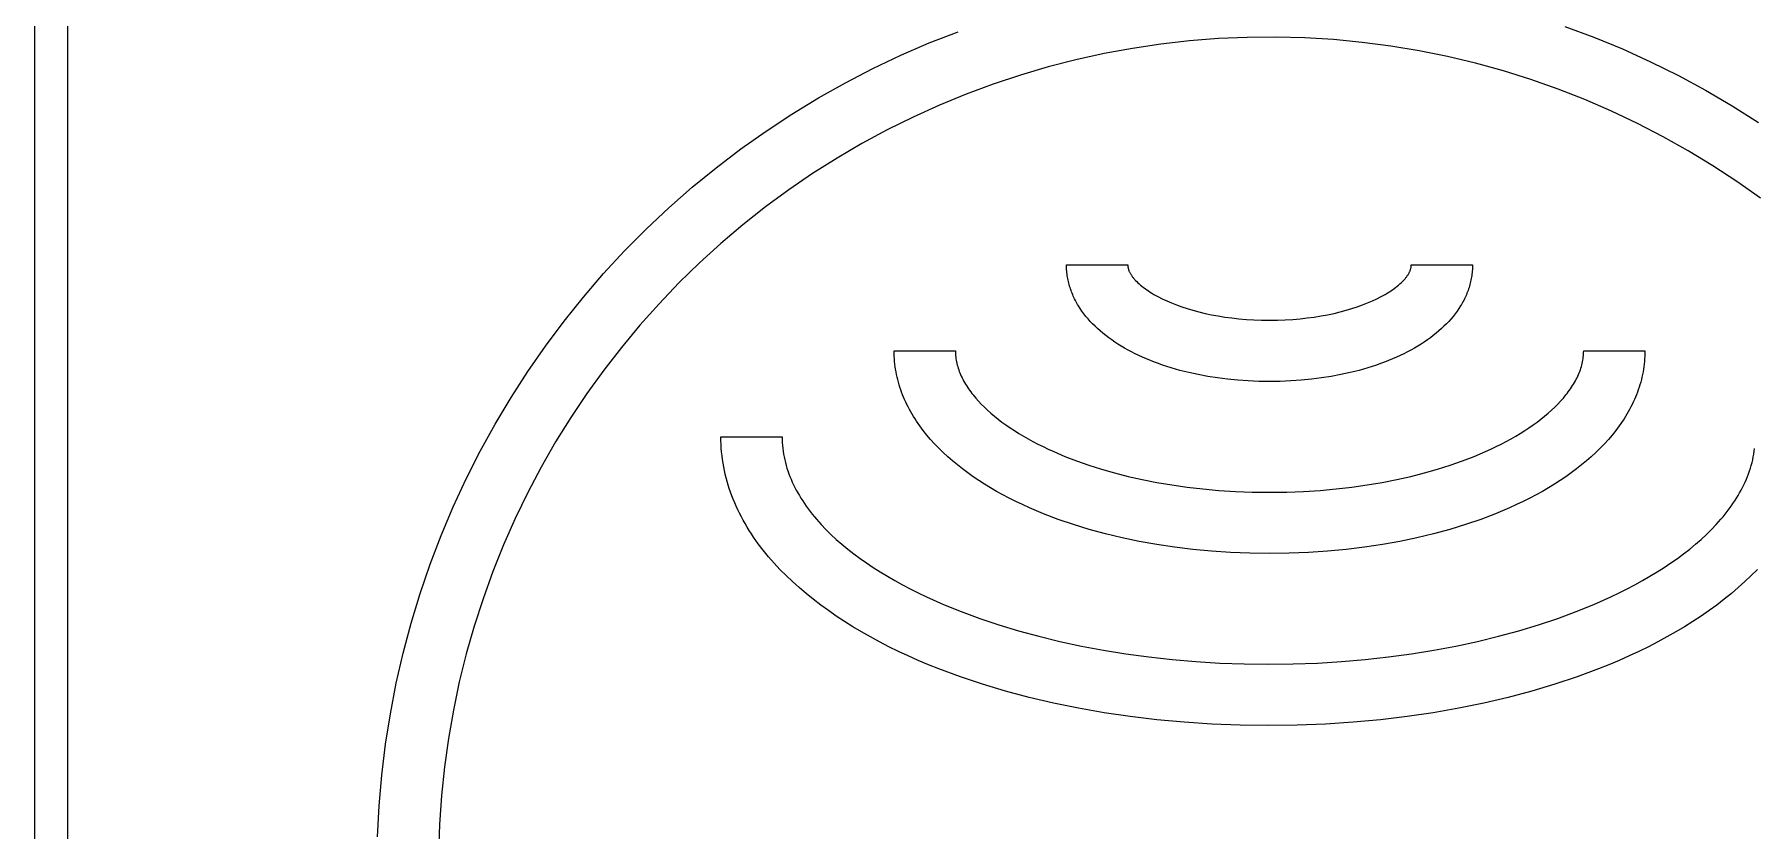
# Model space of a CAD drawing. Header units: inches. Extents: x -8 to 201, y -1 to 136.
# Drawn here: x 109.934 to 111.985, y 63.889 to 64.838 of the extents above; entities that cross this region are included whole.
import ezdxf

# ---------------------------------------------------------------- set-up
doc = ezdxf.new("R2010")
doc.units = ezdxf.units.IN
doc.layers.add('ZANO_R', color=7, linetype='Continuous', lineweight=0)

msp = doc.modelspace()

# ---------------------------------------------------------------- linework, layer by layer
at = {"layer": 'ZANO_R'}
for p, q in [((109.93384, 66.14574), (109.93384, 61.42112)), ((109.97321, 66.14574), (109.97321, 61.42112)), ((111.75826, 64.84751), (111.79285, 64.83465)), ((110.96675, 64.81311), (111.00062, 64.82775)), ((111.00062, 64.82775), (111.03498, 64.8412)), ((111.27686, 64.82643), (111.24286, 64.82138)), ((111.311, 64.8303), (111.27686, 64.82643)), ((111.34526, 64.83298), (111.311, 64.8303)), ((111.3796, 64.83447), (111.34526, 64.83298)), ((111.41396, 64.83477), (111.3796, 64.83447)), ((111.44832, 64.83387), (111.41396, 64.83477)), ((111.48262, 64.83178), (111.44832, 64.83387)), ((111.51683, 64.82851), (111.48262, 64.83178)), ((111.55091, 64.82404), (111.51683, 64.82851)), ((111.58481, 64.8184), (111.55091, 64.82404)), ((111.79285, 64.83465), (111.82697, 64.82061)), ((110.9334, 64.79731), (110.96675, 64.81311)), ((111.1755, 64.80776), (111.14222, 64.7992)), ((111.20906, 64.81516), (111.1755, 64.80776)), ((111.24286, 64.82138), (111.20906, 64.81516)), ((111.61849, 64.81159), (111.58481, 64.8184)), ((111.65192, 64.80361), (111.61849, 64.81159)), ((111.68505, 64.79447), (111.65192, 64.80361)), ((111.82697, 64.82061), (111.86059, 64.80539)), ((111.86059, 64.80539), (111.89365, 64.78901)), ((110.90063, 64.78035), (110.9334, 64.79731)), ((111.10925, 64.7895), (111.07664, 64.77865)), ((111.14222, 64.7992), (111.10925, 64.7895)), ((111.71784, 64.78419), (111.68505, 64.79447)), ((111.75026, 64.77278), (111.71784, 64.78419)), ((111.89365, 64.78901), (111.92613, 64.77149)), ((110.83694, 64.74309), (110.86846, 64.76227)), ((110.86846, 64.76227), (110.90063, 64.78035)), ((111.04443, 64.76668), (111.01265, 64.7536)), ((111.07664, 64.77865), (111.04443, 64.76668)), ((111.78226, 64.76025), (111.75026, 64.77278)), ((111.92613, 64.77149), (111.95798, 64.75286)), ((110.8061, 64.72282), (110.83694, 64.74309)), ((111.01265, 64.7536), (110.98134, 64.73942)), ((111.8138, 64.74661), (111.78226, 64.76025)), ((111.84486, 64.73189), (111.8138, 64.74661)), ((111.95798, 64.75286), (111.98916, 64.73313)), ((110.77599, 64.70149), (110.8061, 64.72282)), ((110.95055, 64.72417), (110.9203, 64.70785)), ((110.98134, 64.73942), (110.95055, 64.72417)), ((111.87538, 64.7161), (111.84486, 64.73189)), ((110.74664, 64.67913), (110.77599, 64.70149)), ((110.9203, 64.70785), (110.89064, 64.6905)), ((111.90534, 64.69927), (111.87538, 64.7161)), ((110.89064, 64.6905), (110.86159, 64.67213)), ((111.93469, 64.6814), (111.90534, 64.69927)), ((111.96341, 64.66252), (111.93469, 64.6814)), ((110.71807, 64.65577), (110.74664, 64.67913)), ((110.86159, 64.67213), (110.83321, 64.65276)), ((111.99146, 64.64266), (111.96341, 64.66252)), ((110.69034, 64.63143), (110.71807, 64.65577)), ((110.83321, 64.65276), (110.80551, 64.63241)), ((110.66347, 64.60614), (110.69034, 64.63143)), ((110.80551, 64.63241), (110.77853, 64.61112)), ((110.63749, 64.57993), (110.66347, 64.60614)), ((110.77853, 64.61112), (110.75231, 64.58891)), ((110.61244, 64.55284), (110.63749, 64.57993)), ((110.75231, 64.58891), (110.72688, 64.56579)), ((110.72688, 64.56579), (110.70226, 64.54181)), ((111.16428, 64.56142), (111.16426, 64.56328)), ((111.16426, 64.56328), (111.23726, 64.56328)), ((111.16434, 64.55958), (111.16428, 64.56142)), ((111.16443, 64.55774), (111.16434, 64.55958)), ((111.16456, 64.55591), (111.16443, 64.55774)), ((111.23726, 64.56328), (111.23726, 64.56297)), ((111.23726, 64.56297), (111.23727, 64.56266)), ((111.23727, 64.56266), (111.23729, 64.56235)), ((111.23729, 64.56235), (111.23731, 64.56204)), ((111.23731, 64.56204), (111.23734, 64.56172)), ((111.23734, 64.56172), (111.23737, 64.56141)), ((111.23737, 64.56141), (111.23741, 64.56109)), ((111.23741, 64.56109), (111.23746, 64.56078)), ((111.23746, 64.56078), (111.23751, 64.56046)), ((111.23751, 64.56046), (111.23757, 64.56014)), ((111.23757, 64.56014), (111.2377, 64.5595)), ((111.2377, 64.5595), (111.23786, 64.55886)), ((111.23786, 64.55886), (111.23804, 64.55821)), ((111.23804, 64.55821), (111.23825, 64.55755)), ((111.23825, 64.55755), (111.23848, 64.5569)), ((111.23848, 64.5569), (111.23873, 64.55624)), ((111.23873, 64.55624), (111.23901, 64.55558)), ((111.57354, 64.55558), (111.57381, 64.55624)), ((111.57381, 64.55624), (111.57407, 64.5569)), ((111.57407, 64.5569), (111.5743, 64.55755)), ((111.5743, 64.55755), (111.57451, 64.55821)), ((111.57451, 64.55821), (111.57469, 64.55886)), ((111.57469, 64.55886), (111.57485, 64.5595)), ((111.57485, 64.5595), (111.57498, 64.56014)), ((111.57498, 64.56014), (111.57504, 64.56046)), ((111.57504, 64.56046), (111.57509, 64.56078)), ((111.57509, 64.56078), (111.57514, 64.56109)), ((111.57514, 64.56109), (111.57518, 64.56141)), ((111.57518, 64.56141), (111.57521, 64.56172)), ((111.57521, 64.56172), (111.57524, 64.56204)), ((111.57524, 64.56204), (111.57526, 64.56235)), ((111.57526, 64.56235), (111.57527, 64.56266)), ((111.57527, 64.56266), (111.57528, 64.56297)), ((111.57528, 64.56297), (111.57529, 64.56328)), ((111.57529, 64.56328), (111.64829, 64.56328)), ((111.64812, 64.55774), (111.64798, 64.55591)), ((111.64821, 64.55958), (111.64812, 64.55774)), ((111.64827, 64.56142), (111.64821, 64.55958)), ((111.64829, 64.56328), (111.64827, 64.56142)), ((110.58834, 64.5249), (110.61244, 64.55284)), ((110.70226, 64.54181), (110.6785, 64.51699)), ((111.16473, 64.55408), (111.16456, 64.55591)), ((111.16494, 64.55227), (111.16473, 64.55408)), ((111.16518, 64.55046), (111.16494, 64.55227)), ((111.16546, 64.54866), (111.16518, 64.55046)), ((111.16578, 64.54686), (111.16546, 64.54866)), ((111.16613, 64.54508), (111.16578, 64.54686)), ((111.16652, 64.5433), (111.16613, 64.54508)), ((111.16695, 64.54154), (111.16652, 64.5433)), ((111.16741, 64.53978), (111.16695, 64.54154)), ((111.1679, 64.53803), (111.16741, 64.53978)), ((111.16844, 64.53628), (111.1679, 64.53803)), ((111.169, 64.53455), (111.16844, 64.53628)), ((111.23901, 64.55558), (111.23931, 64.55491)), ((111.23931, 64.55491), (111.23964, 64.55424)), ((111.23964, 64.55424), (111.23998, 64.55357)), ((111.23998, 64.55357), (111.24036, 64.5529)), ((111.24036, 64.5529), (111.24075, 64.55222)), ((111.24075, 64.55222), (111.24117, 64.55154)), ((111.24117, 64.55154), (111.24161, 64.55086)), ((111.24161, 64.55086), (111.24207, 64.55018)), ((111.24207, 64.55018), (111.24256, 64.54949)), ((111.24256, 64.54949), (111.24307, 64.54881)), ((111.24307, 64.54881), (111.2436, 64.54812)), ((111.2436, 64.54812), (111.24415, 64.54743)), ((111.24415, 64.54743), (111.24473, 64.54674)), ((111.24473, 64.54674), (111.24533, 64.54605)), ((111.24533, 64.54605), (111.24659, 64.54466)), ((111.24659, 64.54466), (111.24794, 64.54327)), ((111.24794, 64.54327), (111.24938, 64.54188)), ((111.24938, 64.54188), (111.25091, 64.54049)), ((111.25091, 64.54049), (111.25252, 64.5391)), ((111.25252, 64.5391), (111.25422, 64.53771)), ((111.25422, 64.53771), (111.256, 64.53632)), ((111.256, 64.53632), (111.25786, 64.53494)), ((111.55469, 64.53494), (111.55655, 64.53632)), ((111.55655, 64.53632), (111.55833, 64.53771)), ((111.55833, 64.53771), (111.56003, 64.5391)), ((111.56003, 64.5391), (111.56164, 64.54049)), ((111.56164, 64.54049), (111.56317, 64.54188)), ((111.56317, 64.54188), (111.56461, 64.54327)), ((111.56461, 64.54327), (111.56596, 64.54466)), ((111.56596, 64.54466), (111.56722, 64.54605)), ((111.56722, 64.54605), (111.56782, 64.54674)), ((111.56782, 64.54674), (111.5684, 64.54743)), ((111.5684, 64.54743), (111.56895, 64.54812)), ((111.56895, 64.54812), (111.56948, 64.54881)), ((111.56948, 64.54881), (111.56999, 64.54949)), ((111.56999, 64.54949), (111.57048, 64.55018)), ((111.57048, 64.55018), (111.57094, 64.55086)), ((111.57094, 64.55086), (111.57138, 64.55154)), ((111.57138, 64.55154), (111.5718, 64.55222)), ((111.5718, 64.55222), (111.57219, 64.5529)), ((111.57219, 64.5529), (111.57256, 64.55357)), ((111.57256, 64.55357), (111.57291, 64.55424)), ((111.57291, 64.55424), (111.57324, 64.55491)), ((111.57324, 64.55491), (111.57354, 64.55558)), ((111.64411, 64.53628), (111.64355, 64.53455)), ((111.64464, 64.53803), (111.64411, 64.53628)), ((111.64514, 64.53978), (111.64464, 64.53803)), ((111.6456, 64.54154), (111.64514, 64.53978)), ((111.64602, 64.5433), (111.6456, 64.54154)), ((111.64641, 64.54508), (111.64602, 64.5433)), ((111.64677, 64.54686), (111.64641, 64.54508)), ((111.64708, 64.54866), (111.64677, 64.54686)), ((111.64736, 64.55046), (111.64708, 64.54866)), ((111.64761, 64.55227), (111.64736, 64.55046)), ((111.64781, 64.55408), (111.64761, 64.55227)), ((111.64798, 64.55591), (111.64781, 64.55408)), ((110.56523, 64.49613), (110.58834, 64.5249)), ((110.6785, 64.51699), (110.6556, 64.49136)), ((111.1696, 64.53283), (111.169, 64.53455)), ((111.17024, 64.53111), (111.1696, 64.53283)), ((111.17091, 64.52941), (111.17024, 64.53111)), ((111.17161, 64.52771), (111.17091, 64.52941)), ((111.17235, 64.52602), (111.17161, 64.52771)), ((111.17313, 64.52434), (111.17235, 64.52602)), ((111.17393, 64.52268), (111.17313, 64.52434)), ((111.17477, 64.52102), (111.17393, 64.52268)), ((111.17565, 64.51937), (111.17477, 64.52102)), ((111.17655, 64.51773), (111.17565, 64.51937)), ((111.17749, 64.51611), (111.17655, 64.51773)), ((111.17846, 64.51449), (111.17749, 64.51611)), ((111.25786, 64.53494), (111.25981, 64.53357)), ((111.25981, 64.53357), (111.26184, 64.5322)), ((111.26184, 64.5322), (111.26395, 64.53084)), ((111.26395, 64.53084), (111.26614, 64.5295)), ((111.26614, 64.5295), (111.26841, 64.52816)), ((111.26841, 64.52816), (111.27076, 64.52683)), ((111.27076, 64.52683), (111.27319, 64.52552)), ((111.27319, 64.52552), (111.27827, 64.52294)), ((111.27827, 64.52294), (111.28367, 64.52042)), ((111.28367, 64.52042), (111.28935, 64.51798)), ((111.28935, 64.51798), (111.29533, 64.51563)), ((111.29533, 64.51563), (111.3016, 64.51338)), ((111.51094, 64.51338), (111.51721, 64.51563)), ((111.51721, 64.51563), (111.52319, 64.51798)), ((111.52319, 64.51798), (111.52888, 64.52042)), ((111.52888, 64.52042), (111.53427, 64.52294)), ((111.53427, 64.52294), (111.53936, 64.52552)), ((111.53936, 64.52552), (111.54179, 64.52683)), ((111.54179, 64.52683), (111.54414, 64.52816)), ((111.54414, 64.52816), (111.54641, 64.5295)), ((111.54641, 64.5295), (111.5486, 64.53084)), ((111.5486, 64.53084), (111.55071, 64.5322)), ((111.55071, 64.5322), (111.55274, 64.53357)), ((111.55274, 64.53357), (111.55469, 64.53494)), ((111.63505, 64.51611), (111.63408, 64.51449)), ((111.63599, 64.51773), (111.63505, 64.51611)), ((111.6369, 64.51937), (111.63599, 64.51773)), ((111.63777, 64.52102), (111.6369, 64.51937)), ((111.63861, 64.52268), (111.63777, 64.52102)), ((111.63942, 64.52434), (111.63861, 64.52268)), ((111.64019, 64.52602), (111.63942, 64.52434)), ((111.64093, 64.52771), (111.64019, 64.52602)), ((111.64164, 64.52941), (111.64093, 64.52771)), ((111.64231, 64.53111), (111.64164, 64.52941)), ((111.64294, 64.53283), (111.64231, 64.53111)), ((111.64355, 64.53455), (111.64294, 64.53283)), ((110.54313, 64.46658), (110.56523, 64.49613)), ((111.1805, 64.51128), (111.17846, 64.51449)), ((111.18267, 64.50812), (111.1805, 64.51128)), ((111.18497, 64.505), (111.18267, 64.50812)), ((111.18739, 64.50193), (111.18497, 64.505)), ((111.18994, 64.4989), (111.18739, 64.50193)), ((111.1926, 64.49592), (111.18994, 64.4989)), ((111.19539, 64.49298), (111.1926, 64.49592)), ((111.3016, 64.51338), (111.30815, 64.51123)), ((111.30815, 64.51123), (111.31496, 64.5092)), ((111.31496, 64.5092), (111.32205, 64.50729)), ((111.32205, 64.50729), (111.3294, 64.50552)), ((111.3294, 64.50552), (111.337, 64.50389)), ((111.337, 64.50389), (111.34485, 64.50242)), ((111.34485, 64.50242), (111.35294, 64.50111)), ((111.35294, 64.50111), (111.36127, 64.49998)), ((111.36127, 64.49998), (111.36984, 64.49903)), ((111.36984, 64.49903), (111.37862, 64.49828)), ((111.37862, 64.49828), (111.38763, 64.49773)), ((111.38763, 64.49773), (111.39684, 64.49739)), ((111.39684, 64.49739), (111.40627, 64.49727)), ((111.40627, 64.49727), (111.41569, 64.49739)), ((111.41569, 64.49739), (111.42491, 64.49773)), ((111.42491, 64.49773), (111.43391, 64.49828)), ((111.43391, 64.49828), (111.4427, 64.49903)), ((111.4427, 64.49903), (111.45126, 64.49998)), ((111.45126, 64.49998), (111.4596, 64.50111)), ((111.4596, 64.50111), (111.46769, 64.50242)), ((111.46769, 64.50242), (111.47554, 64.50389)), ((111.47554, 64.50389), (111.48315, 64.50552)), ((111.48315, 64.50552), (111.49049, 64.50729)), ((111.49049, 64.50729), (111.49758, 64.5092)), ((111.49758, 64.5092), (111.5044, 64.51123)), ((111.5044, 64.51123), (111.51094, 64.51338)), ((111.61994, 64.49592), (111.61715, 64.49298)), ((111.62261, 64.4989), (111.61994, 64.49592)), ((111.62515, 64.50193), (111.62261, 64.4989)), ((111.62758, 64.505), (111.62515, 64.50193)), ((111.62987, 64.50812), (111.62758, 64.505)), ((111.63204, 64.51128), (111.62987, 64.50812)), ((111.63408, 64.51449), (111.63204, 64.51128)), ((110.6556, 64.49136), (110.63361, 64.46495)), ((111.19829, 64.4901), (111.19539, 64.49298)), ((111.20132, 64.48726), (111.19829, 64.4901)), ((111.20446, 64.48447), (111.20132, 64.48726)), ((111.20771, 64.48173), (111.20446, 64.48447)), ((111.21107, 64.47904), (111.20771, 64.48173)), ((111.21455, 64.47641), (111.21107, 64.47904)), ((111.21813, 64.47383), (111.21455, 64.47641)), ((111.59799, 64.47641), (111.59441, 64.47383)), ((111.60147, 64.47904), (111.59799, 64.47641)), ((111.60483, 64.48173), (111.60147, 64.47904)), ((111.60809, 64.48447), (111.60483, 64.48173)), ((111.61123, 64.48726), (111.60809, 64.48447)), ((111.61425, 64.4901), (111.61123, 64.48726)), ((111.61715, 64.49298), (111.61425, 64.4901)), ((110.52207, 64.43628), (110.54313, 64.46658)), ((110.63361, 64.46495), (110.61255, 64.43779)), ((110.95878, 64.45761), (110.95874, 64.46077)), ((110.95874, 64.46077), (111.03174, 64.46077)), ((110.95889, 64.45445), (110.95878, 64.45761)), ((110.95906, 64.4513), (110.95889, 64.45445)), ((111.03174, 64.46077), (111.03177, 64.4589)), ((111.03177, 64.4589), (111.03185, 64.45703)), ((111.03185, 64.45703), (111.03199, 64.45516)), ((111.03199, 64.45516), (111.03219, 64.45328)), ((111.22182, 64.4713), (111.21813, 64.47383)), ((111.22562, 64.46883), (111.22182, 64.4713)), ((111.22952, 64.46641), (111.22562, 64.46883)), ((111.23353, 64.46406), (111.22952, 64.46641)), ((111.23763, 64.46176), (111.23353, 64.46406)), ((111.24184, 64.45951), (111.23763, 64.46176)), ((111.24614, 64.45733), (111.24184, 64.45951)), ((111.25054, 64.45521), (111.24614, 64.45733)), ((111.25503, 64.45315), (111.25054, 64.45521)), ((111.562, 64.45521), (111.55751, 64.45315)), ((111.5664, 64.45733), (111.562, 64.45521)), ((111.5707, 64.45951), (111.5664, 64.45733)), ((111.57491, 64.46176), (111.5707, 64.45951)), ((111.57901, 64.46406), (111.57491, 64.46176)), ((111.58302, 64.46641), (111.57901, 64.46406)), ((111.58692, 64.46883), (111.58302, 64.46641)), ((111.59072, 64.4713), (111.58692, 64.46883)), ((111.59441, 64.47383), (111.59072, 64.4713)), ((111.78034, 64.45328), (111.78054, 64.45516)), ((111.78054, 64.45516), (111.78068, 64.45703)), ((111.78068, 64.45703), (111.78076, 64.4589)), ((111.78076, 64.4589), (111.78079, 64.46077)), ((111.78079, 64.46077), (111.85379, 64.46077)), ((111.85365, 64.45445), (111.85347, 64.4513)), ((111.85375, 64.45761), (111.85365, 64.45445)), ((111.85379, 64.46077), (111.85375, 64.45761)), ((110.50207, 64.40527), (110.52207, 64.43628)), ((110.61255, 64.43779), (110.59245, 64.40992)), ((110.95931, 64.44817), (110.95906, 64.4513)), ((110.95963, 64.44504), (110.95931, 64.44817)), ((110.96002, 64.44193), (110.95963, 64.44504)), ((110.96048, 64.43883), (110.96002, 64.44193)), ((110.96101, 64.43574), (110.96048, 64.43883)), ((110.96161, 64.43267), (110.96101, 64.43574)), ((111.03219, 64.45328), (111.03244, 64.4514)), ((111.03244, 64.4514), (111.03275, 64.44952)), ((111.03275, 64.44952), (111.03311, 64.44763)), ((111.03311, 64.44763), (111.03352, 64.44575)), ((111.03352, 64.44575), (111.03399, 64.44386)), ((111.03399, 64.44386), (111.03452, 64.44197)), ((111.03452, 64.44197), (111.03509, 64.44009)), ((111.03509, 64.44009), (111.03572, 64.4382)), ((111.03572, 64.4382), (111.03641, 64.43631)), ((111.03641, 64.43631), (111.03715, 64.43442)), ((111.03715, 64.43442), (111.03794, 64.43254)), ((111.25962, 64.45116), (111.25503, 64.45315)), ((111.2643, 64.44923), (111.25962, 64.45116)), ((111.26906, 64.44736), (111.2643, 64.44923)), ((111.27392, 64.44556), (111.26906, 64.44736)), ((111.27886, 64.44382), (111.27392, 64.44556)), ((111.289, 64.44055), (111.27886, 64.44382)), ((111.29947, 64.43756), (111.289, 64.44055)), ((111.31025, 64.43485), (111.29947, 64.43756)), ((111.32133, 64.43243), (111.31025, 64.43485)), ((111.50229, 64.43485), (111.4912, 64.43243)), ((111.51307, 64.43756), (111.50229, 64.43485)), ((111.52353, 64.44055), (111.51307, 64.43756)), ((111.53367, 64.44382), (111.52353, 64.44055)), ((111.53862, 64.44556), (111.53367, 64.44382)), ((111.54347, 64.44736), (111.53862, 64.44556)), ((111.54824, 64.44923), (111.54347, 64.44736)), ((111.55292, 64.45116), (111.54824, 64.44923)), ((111.55751, 64.45315), (111.55292, 64.45116)), ((111.77459, 64.43254), (111.77539, 64.43442)), ((111.77539, 64.43442), (111.77612, 64.43631)), ((111.77612, 64.43631), (111.77681, 64.4382)), ((111.77681, 64.4382), (111.77744, 64.44009)), ((111.77744, 64.44009), (111.77802, 64.44197)), ((111.77802, 64.44197), (111.77854, 64.44386)), ((111.77854, 64.44386), (111.77901, 64.44575)), ((111.77901, 64.44575), (111.77943, 64.44763)), ((111.77943, 64.44763), (111.77979, 64.44952)), ((111.77979, 64.44952), (111.78009, 64.4514)), ((111.78009, 64.4514), (111.78034, 64.45328)), ((111.85152, 64.43574), (111.85092, 64.43267)), ((111.85205, 64.43883), (111.85152, 64.43574)), ((111.85251, 64.44193), (111.85205, 64.43883)), ((111.8529, 64.44504), (111.85251, 64.44193)), ((111.85322, 64.44817), (111.8529, 64.44504)), ((111.85347, 64.4513), (111.85322, 64.44817)), ((110.96227, 64.42961), (110.96161, 64.43267)), ((110.96301, 64.42656), (110.96227, 64.42961)), ((110.96381, 64.42352), (110.96301, 64.42656)), ((110.96468, 64.4205), (110.96381, 64.42352)), ((110.96561, 64.41749), (110.96468, 64.4205)), ((110.96661, 64.4145), (110.96561, 64.41749)), ((110.96768, 64.41151), (110.96661, 64.4145)), ((111.03794, 64.43254), (111.03878, 64.43065)), ((111.03878, 64.43065), (111.03968, 64.42876)), ((111.03968, 64.42876), (111.04062, 64.42688)), ((111.04062, 64.42688), (111.04162, 64.425)), ((111.04162, 64.425), (111.04267, 64.42312)), ((111.04267, 64.42312), (111.04378, 64.42124)), ((111.04378, 64.42124), (111.04493, 64.41937)), ((111.04493, 64.41937), (111.04613, 64.41749)), ((111.04613, 64.41749), (111.04739, 64.41563)), ((111.04739, 64.41563), (111.04869, 64.41376)), ((111.04869, 64.41376), (111.05005, 64.4119)), ((111.3327, 64.43031), (111.32133, 64.43243)), ((111.34435, 64.4285), (111.3327, 64.43031)), ((111.35626, 64.427), (111.34435, 64.4285)), ((111.36842, 64.42582), (111.35626, 64.427)), ((111.38081, 64.42496), (111.36842, 64.42582)), ((111.39343, 64.42445), (111.38081, 64.42496)), ((111.40627, 64.42427), (111.39343, 64.42445)), ((111.4191, 64.42445), (111.40627, 64.42427)), ((111.43172, 64.42496), (111.4191, 64.42445)), ((111.44412, 64.42582), (111.43172, 64.42496)), ((111.45628, 64.427), (111.44412, 64.42582)), ((111.46819, 64.4285), (111.45628, 64.427)), ((111.47983, 64.43031), (111.46819, 64.4285)), ((111.4912, 64.43243), (111.47983, 64.43031)), ((111.76248, 64.4119), (111.76384, 64.41376)), ((111.76384, 64.41376), (111.76514, 64.41563)), ((111.76514, 64.41563), (111.7664, 64.41749)), ((111.7664, 64.41749), (111.7676, 64.41937)), ((111.7676, 64.41937), (111.76876, 64.42124)), ((111.76876, 64.42124), (111.76986, 64.42312)), ((111.76986, 64.42312), (111.77091, 64.425)), ((111.77091, 64.425), (111.77191, 64.42688)), ((111.77191, 64.42688), (111.77286, 64.42876)), ((111.77286, 64.42876), (111.77375, 64.43065)), ((111.77375, 64.43065), (111.77459, 64.43254)), ((111.84592, 64.4145), (111.84485, 64.41151)), ((111.84692, 64.41749), (111.84592, 64.4145)), ((111.84786, 64.4205), (111.84692, 64.41749)), ((111.84872, 64.42352), (111.84786, 64.4205)), ((111.84953, 64.42656), (111.84872, 64.42352)), ((111.85026, 64.42961), (111.84953, 64.42656)), ((111.85092, 64.43267), (111.85026, 64.42961)), ((110.48316, 64.37358), (110.50207, 64.40527)), ((110.59245, 64.40992), (110.57332, 64.38137)), ((110.96881, 64.40855), (110.96768, 64.41151)), ((110.97001, 64.40559), (110.96881, 64.40855)), ((110.97127, 64.40266), (110.97001, 64.40559)), ((110.9726, 64.39973), (110.97127, 64.40266)), ((110.97399, 64.39683), (110.9726, 64.39973)), ((110.97544, 64.39393), (110.97399, 64.39683)), ((110.97696, 64.39106), (110.97544, 64.39393)), ((111.05005, 64.4119), (111.05146, 64.41004)), ((111.05146, 64.41004), (111.05291, 64.40819)), ((111.05291, 64.40819), (111.05597, 64.40449)), ((111.05597, 64.40449), (111.05922, 64.40082)), ((111.05922, 64.40082), (111.06267, 64.39717)), ((111.06267, 64.39717), (111.06631, 64.39354)), ((111.06631, 64.39354), (111.07013, 64.38994)), ((111.7424, 64.38994), (111.74623, 64.39354)), ((111.74623, 64.39354), (111.74986, 64.39717)), ((111.74986, 64.39717), (111.75331, 64.40082)), ((111.75331, 64.40082), (111.75656, 64.40449)), ((111.75656, 64.40449), (111.75962, 64.40819)), ((111.75962, 64.40819), (111.76108, 64.41004)), ((111.76108, 64.41004), (111.76248, 64.4119)), ((111.83709, 64.39393), (111.83557, 64.39106)), ((111.83854, 64.39683), (111.83709, 64.39393)), ((111.83993, 64.39973), (111.83854, 64.39683)), ((111.84126, 64.40266), (111.83993, 64.39973)), ((111.84252, 64.40559), (111.84126, 64.40266)), ((111.84372, 64.40855), (111.84252, 64.40559)), ((111.84485, 64.41151), (111.84372, 64.40855)), ((110.46536, 64.34126), (110.48316, 64.37358)), ((110.57332, 64.38137), (110.5552, 64.35217)), ((110.97854, 64.3882), (110.97696, 64.39106)), ((110.98018, 64.38535), (110.97854, 64.3882)), ((110.98188, 64.38252), (110.98018, 64.38535)), ((110.98365, 64.37971), (110.98188, 64.38252)), ((110.98547, 64.37692), (110.98365, 64.37971)), ((110.98736, 64.37414), (110.98547, 64.37692)), ((110.98931, 64.37138), (110.98736, 64.37414)), ((111.07013, 64.38994), (111.07415, 64.38637)), ((111.07415, 64.38637), (111.07835, 64.38283)), ((111.07835, 64.38283), (111.08273, 64.37933)), ((111.08273, 64.37933), (111.0873, 64.37586)), ((111.0873, 64.37586), (111.09204, 64.37243)), ((111.09204, 64.37243), (111.09697, 64.36904)), ((111.71556, 64.36904), (111.72049, 64.37243)), ((111.72049, 64.37243), (111.72523, 64.37586)), ((111.72523, 64.37586), (111.7298, 64.37933)), ((111.7298, 64.37933), (111.73418, 64.38283)), ((111.73418, 64.38283), (111.73838, 64.38637)), ((111.73838, 64.38637), (111.7424, 64.38994)), ((111.82517, 64.37414), (111.82323, 64.37138)), ((111.82706, 64.37692), (111.82517, 64.37414)), ((111.82888, 64.37971), (111.82706, 64.37692)), ((111.83065, 64.38252), (111.82888, 64.37971)), ((111.83235, 64.38535), (111.83065, 64.38252)), ((111.83399, 64.3882), (111.83235, 64.38535)), ((111.83557, 64.39106), (111.83399, 64.3882)), ((110.5552, 64.35217), (110.5381, 64.32236)), ((110.7523, 64.35376), (110.75225, 64.35827)), ((110.75225, 64.35827), (110.82525, 64.35827)), ((110.75246, 64.34926), (110.7523, 64.35376)), ((110.82525, 64.35827), (110.82529, 64.35483)), ((110.82529, 64.35483), (110.82544, 64.3514)), ((110.82544, 64.3514), (110.82568, 64.34798)), ((110.99338, 64.3659), (110.98931, 64.37138)), ((110.99769, 64.3605), (110.99338, 64.3659)), ((111.00223, 64.35518), (110.99769, 64.3605)), ((111.007, 64.34993), (111.00223, 64.35518)), ((111.09697, 64.36904), (111.10207, 64.36569)), ((111.10207, 64.36569), (111.10734, 64.36239)), ((111.10734, 64.36239), (111.11278, 64.35913)), ((111.11278, 64.35913), (111.1184, 64.35593)), ((111.1184, 64.35593), (111.12418, 64.35277)), ((111.12418, 64.35277), (111.13012, 64.34967)), ((111.68241, 64.34967), (111.68836, 64.35277)), ((111.68836, 64.35277), (111.69414, 64.35593)), ((111.69414, 64.35593), (111.69975, 64.35913)), ((111.69975, 64.35913), (111.70519, 64.36239)), ((111.70519, 64.36239), (111.71047, 64.36569)), ((111.71047, 64.36569), (111.71556, 64.36904)), ((111.8103, 64.35518), (111.80553, 64.34993)), ((111.81485, 64.3605), (111.8103, 64.35518)), ((111.81915, 64.3659), (111.81485, 64.3605)), ((111.82323, 64.37138), (111.81915, 64.3659)), ((110.4487, 64.30834), (110.46536, 64.34126)), ((110.75272, 64.34478), (110.75246, 64.34926)), ((110.75308, 64.34031), (110.75272, 64.34478)), ((110.75355, 64.33586), (110.75308, 64.34031)), ((110.75412, 64.33143), (110.75355, 64.33586)), ((110.75479, 64.32701), (110.75412, 64.33143)), ((110.82568, 64.34798), (110.82602, 64.34457)), ((110.82602, 64.34457), (110.82645, 64.34117)), ((110.82645, 64.34117), (110.82697, 64.33777)), ((110.82697, 64.33777), (110.82759, 64.33439)), ((110.82759, 64.33439), (110.82831, 64.33102)), ((110.82831, 64.33102), (110.82911, 64.32766)), ((111.01199, 64.34475), (111.007, 64.34993)), ((111.01721, 64.33965), (111.01199, 64.34475)), ((111.02265, 64.33463), (111.01721, 64.33965)), ((111.02831, 64.3297), (111.02265, 64.33463)), ((111.13012, 64.34967), (111.13623, 64.34663)), ((111.13623, 64.34663), (111.1425, 64.34364)), ((111.1425, 64.34364), (111.14894, 64.34072)), ((111.14894, 64.34072), (111.16227, 64.33506)), ((111.16227, 64.33506), (111.17622, 64.32967)), ((111.63631, 64.32967), (111.65026, 64.33506)), ((111.65026, 64.33506), (111.6636, 64.34072)), ((111.6636, 64.34072), (111.67003, 64.34364)), ((111.67003, 64.34364), (111.6763, 64.34663)), ((111.6763, 64.34663), (111.68241, 64.34967)), ((111.78988, 64.33463), (111.78423, 64.3297)), ((111.79532, 64.33965), (111.78988, 64.33463)), ((111.80054, 64.34475), (111.79532, 64.33965)), ((111.80553, 64.34993), (111.80054, 64.34475)), ((111.98146, 64.32766), (111.98226, 64.33102)), ((111.98226, 64.33102), (111.98297, 64.33439)), ((111.98297, 64.33439), (111.98359, 64.33777)), ((111.98359, 64.33777), (111.98412, 64.34117)), ((111.98412, 64.34117), (111.98455, 64.34457)), ((110.5381, 64.32236), (110.52205, 64.29197)), ((110.75556, 64.32262), (110.75479, 64.32701)), ((110.75643, 64.31824), (110.75556, 64.32262)), ((110.7574, 64.31387), (110.75643, 64.31824)), ((110.75847, 64.30953), (110.7574, 64.31387)), ((110.82911, 64.32766), (110.83001, 64.32431)), ((110.83001, 64.32431), (110.83099, 64.32097)), ((110.83099, 64.32097), (110.83207, 64.31764)), ((110.83207, 64.31764), (110.83324, 64.31432)), ((110.83324, 64.31432), (110.8345, 64.31102)), ((110.8345, 64.31102), (110.83584, 64.30773)), ((111.03417, 64.32484), (111.02831, 64.3297)), ((111.04025, 64.32008), (111.03417, 64.32484)), ((111.04654, 64.3154), (111.04025, 64.32008)), ((111.05302, 64.3108), (111.04654, 64.3154)), ((111.05971, 64.3063), (111.05302, 64.3108)), ((111.17622, 64.32967), (111.19077, 64.32457)), ((111.19077, 64.32457), (111.2059, 64.31977)), ((111.2059, 64.31977), (111.2216, 64.31529)), ((111.2216, 64.31529), (111.23785, 64.31116)), ((111.23785, 64.31116), (111.25463, 64.30739)), ((111.5579, 64.30739), (111.57469, 64.31116)), ((111.57469, 64.31116), (111.59094, 64.31529)), ((111.59094, 64.31529), (111.60663, 64.31977)), ((111.60663, 64.31977), (111.62176, 64.32457)), ((111.62176, 64.32457), (111.63631, 64.32967)), ((111.75951, 64.3108), (111.75282, 64.3063)), ((111.766, 64.3154), (111.75951, 64.3108)), ((111.77228, 64.32008), (111.766, 64.3154)), ((111.77836, 64.32484), (111.77228, 64.32008)), ((111.78423, 64.3297), (111.77836, 64.32484)), ((111.97473, 64.30773), (111.97607, 64.31102)), ((111.97607, 64.31102), (111.97733, 64.31432)), ((111.97733, 64.31432), (111.9785, 64.31764)), ((111.9785, 64.31764), (111.97957, 64.32097)), ((111.97957, 64.32097), (111.98056, 64.32431)), ((111.98056, 64.32431), (111.98146, 64.32766)), ((110.43318, 64.27486), (110.4487, 64.30834)), ((110.52205, 64.29197), (110.50706, 64.26104)), ((110.75964, 64.30521), (110.75847, 64.30953)), ((110.76091, 64.3009), (110.75964, 64.30521)), ((110.76227, 64.29661), (110.76091, 64.3009)), ((110.76373, 64.29235), (110.76227, 64.29661)), ((110.76529, 64.2881), (110.76373, 64.29235)), ((110.83584, 64.30773), (110.83727, 64.30445)), ((110.83727, 64.30445), (110.83879, 64.30118)), ((110.83879, 64.30118), (110.8404, 64.29793)), ((110.8404, 64.29793), (110.84209, 64.29469)), ((110.84209, 64.29469), (110.84387, 64.29147)), ((110.84387, 64.29147), (110.84574, 64.28826)), ((111.0666, 64.30189), (111.05971, 64.3063)), ((111.07368, 64.29758), (111.0666, 64.30189)), ((111.08094, 64.29336), (111.07368, 64.29758)), ((111.0884, 64.28923), (111.08094, 64.29336)), ((111.25463, 64.30739), (111.27193, 64.30399)), ((111.27193, 64.30399), (111.28974, 64.30098)), ((111.28974, 64.30098), (111.30804, 64.29839)), ((111.30804, 64.29839), (111.3268, 64.29624)), ((111.3268, 64.29624), (111.34602, 64.29452)), ((111.34602, 64.29452), (111.36569, 64.29328)), ((111.36569, 64.29328), (111.38577, 64.29252)), ((111.38577, 64.29252), (111.40627, 64.29226)), ((111.40627, 64.29226), (111.42676, 64.29252)), ((111.42676, 64.29252), (111.44685, 64.29328)), ((111.44685, 64.29328), (111.46651, 64.29452)), ((111.46651, 64.29452), (111.48573, 64.29624)), ((111.48573, 64.29624), (111.5045, 64.29839)), ((111.5045, 64.29839), (111.52279, 64.30098)), ((111.52279, 64.30098), (111.5406, 64.30399)), ((111.5406, 64.30399), (111.5579, 64.30739)), ((111.73159, 64.29336), (111.72413, 64.28923)), ((111.73886, 64.29758), (111.73159, 64.29336)), ((111.74593, 64.30189), (111.73886, 64.29758)), ((111.75282, 64.3063), (111.74593, 64.30189)), ((111.96483, 64.28826), (111.96669, 64.29147)), ((111.96669, 64.29147), (111.96847, 64.29469)), ((111.96847, 64.29469), (111.97017, 64.29793)), ((111.97017, 64.29793), (111.97177, 64.30118)), ((111.97177, 64.30118), (111.97329, 64.30445)), ((111.97329, 64.30445), (111.97473, 64.30773)), ((110.41884, 64.24086), (110.43318, 64.27486)), ((110.76694, 64.28388), (110.76529, 64.2881)), ((110.76869, 64.27967), (110.76694, 64.28388)), ((110.77053, 64.27549), (110.76869, 64.27967)), ((110.77246, 64.27132), (110.77053, 64.27549)), ((110.77449, 64.26718), (110.77246, 64.27132)), ((110.84574, 64.28826), (110.84769, 64.28506)), ((110.84769, 64.28506), (110.84972, 64.28188)), ((110.84972, 64.28188), (110.85183, 64.27871)), ((110.85183, 64.27871), (110.85403, 64.27556)), ((110.85403, 64.27556), (110.85631, 64.27242)), ((110.85631, 64.27242), (110.85867, 64.2693)), ((110.85867, 64.2693), (110.86111, 64.2662)), ((111.09604, 64.28521), (111.0884, 64.28923)), ((111.10386, 64.28129), (111.09604, 64.28521)), ((111.11186, 64.27747), (111.10386, 64.28129)), ((111.12003, 64.27375), (111.11186, 64.27747)), ((111.12837, 64.27014), (111.12003, 64.27375)), ((111.13688, 64.26664), (111.12837, 64.27014)), ((111.68416, 64.27014), (111.67565, 64.26664)), ((111.6925, 64.27375), (111.68416, 64.27014)), ((111.70068, 64.27747), (111.6925, 64.27375)), ((111.70867, 64.28129), (111.70068, 64.27747)), ((111.71649, 64.28521), (111.70867, 64.28129)), ((111.72413, 64.28923), (111.71649, 64.28521)), ((111.94946, 64.2662), (111.9519, 64.2693)), ((111.9519, 64.2693), (111.95426, 64.27242)), ((111.95426, 64.27242), (111.95654, 64.27556)), ((111.95654, 64.27556), (111.95874, 64.27871)), ((111.95874, 64.27871), (111.96085, 64.28188)), ((111.96085, 64.28188), (111.96288, 64.28506)), ((111.96288, 64.28506), (111.96483, 64.28826)), ((110.50706, 64.26104), (110.49315, 64.22962)), ((110.77661, 64.26306), (110.77449, 64.26718)), ((110.77883, 64.25896), (110.77661, 64.26306)), ((110.78113, 64.25489), (110.77883, 64.25896)), ((110.78353, 64.25084), (110.78113, 64.25489)), ((110.78601, 64.24681), (110.78353, 64.25084)), ((110.86111, 64.2662), (110.86363, 64.26311)), ((110.86363, 64.26311), (110.86623, 64.26004)), ((110.86623, 64.26004), (110.87166, 64.25395)), ((110.87166, 64.25395), (110.87741, 64.24793)), ((111.15439, 64.25997), (111.13688, 64.26664)), ((111.17253, 64.25375), (111.15439, 64.25997)), ((111.19127, 64.248), (111.17253, 64.25375)), ((111.64, 64.25375), (111.62126, 64.248)), ((111.65814, 64.25997), (111.64, 64.25375)), ((111.67565, 64.26664), (111.65814, 64.25997)), ((111.93316, 64.24793), (111.9389, 64.25395)), ((111.9389, 64.25395), (111.94434, 64.26004)), ((111.94434, 64.26004), (111.94694, 64.26311)), ((111.94694, 64.26311), (111.94946, 64.2662)), ((110.40569, 64.20638), (110.41884, 64.24086)), ((110.49315, 64.22962), (110.48035, 64.19773)), ((110.78859, 64.2428), (110.78601, 64.24681)), ((110.79125, 64.23882), (110.78859, 64.2428)), ((110.79401, 64.23486), (110.79125, 64.23882)), ((110.79685, 64.23093), (110.79401, 64.23486)), ((110.80279, 64.22313), (110.79685, 64.23093)), ((110.87741, 64.24793), (110.88345, 64.24199)), ((110.88345, 64.24199), (110.8898, 64.23612)), ((110.8898, 64.23612), (110.89645, 64.23032)), ((110.89645, 64.23032), (110.90338, 64.22461)), ((111.2106, 64.24273), (111.19127, 64.248)), ((111.23047, 64.23796), (111.2106, 64.24273)), ((111.25088, 64.23369), (111.23047, 64.23796)), ((111.27178, 64.22995), (111.25088, 64.23369)), ((111.29316, 64.22674), (111.27178, 64.22995)), ((111.54075, 64.22995), (111.51937, 64.22674)), ((111.56166, 64.23369), (111.54075, 64.22995)), ((111.58206, 64.23796), (111.56166, 64.23369)), ((111.60194, 64.24273), (111.58206, 64.23796)), ((111.62126, 64.248), (111.60194, 64.24273)), ((111.90718, 64.22461), (111.91412, 64.23032)), ((111.91412, 64.23032), (111.92076, 64.23612)), ((111.92076, 64.23612), (111.92711, 64.24199)), ((111.92711, 64.24199), (111.93316, 64.24793)), ((110.80907, 64.21544), (110.80279, 64.22313)), ((110.8157, 64.20786), (110.80907, 64.21544)), ((110.82266, 64.20037), (110.8157, 64.20786)), ((110.90338, 64.22461), (110.9106, 64.21898)), ((110.9106, 64.21898), (110.9181, 64.21343)), ((110.9181, 64.21343), (110.92587, 64.20797)), ((110.92587, 64.20797), (110.93391, 64.20259)), ((111.31499, 64.22409), (111.29316, 64.22674)), ((111.33724, 64.222), (111.31499, 64.22409)), ((111.35989, 64.22049), (111.33724, 64.222)), ((111.3829, 64.21957), (111.35989, 64.22049)), ((111.40627, 64.21927), (111.3829, 64.21957)), ((111.42963, 64.21957), (111.40627, 64.21927)), ((111.45265, 64.22049), (111.42963, 64.21957)), ((111.47529, 64.222), (111.45265, 64.22049)), ((111.49754, 64.22409), (111.47529, 64.222)), ((111.51937, 64.22674), (111.49754, 64.22409)), ((111.87665, 64.20259), (111.88469, 64.20797)), ((111.88469, 64.20797), (111.89247, 64.21343)), ((111.89247, 64.21343), (111.89997, 64.21898)), ((111.89997, 64.21898), (111.90718, 64.22461)), ((110.39374, 64.17147), (110.40569, 64.20638)), ((110.48035, 64.19773), (110.46865, 64.16541)), ((110.82995, 64.193), (110.82266, 64.20037)), ((110.83757, 64.18574), (110.82995, 64.193)), ((110.93391, 64.20259), (110.94222, 64.19731)), ((110.94222, 64.19731), (110.95079, 64.19213)), ((110.95079, 64.19213), (110.95961, 64.18704)), ((110.95961, 64.18704), (110.96869, 64.18204)), ((111.84188, 64.18204), (111.85095, 64.18704)), ((111.85095, 64.18704), (111.85977, 64.19213)), ((111.85977, 64.19213), (111.86834, 64.19731)), ((111.86834, 64.19731), (111.87665, 64.20259)), ((111.98061, 64.193), (111.973, 64.18574)), ((111.98791, 64.20037), (111.98061, 64.193)), ((110.38301, 64.13616), (110.39374, 64.17147)), ((110.8455, 64.17859), (110.83757, 64.18574)), ((110.85375, 64.17156), (110.8455, 64.17859)), ((110.86232, 64.16465), (110.85375, 64.17156)), ((110.96869, 64.18204), (110.978, 64.17715)), ((110.978, 64.17715), (110.98756, 64.17236)), ((110.98756, 64.17236), (110.99736, 64.16768)), ((110.99736, 64.16768), (111.01763, 64.15863)), ((111.79293, 64.15863), (111.8132, 64.16768)), ((111.8132, 64.16768), (111.823, 64.17236)), ((111.823, 64.17236), (111.83256, 64.17715)), ((111.83256, 64.17715), (111.84188, 64.18204)), ((111.95681, 64.17156), (111.94825, 64.16465)), ((111.96506, 64.17859), (111.95681, 64.17156)), ((111.973, 64.18574), (111.96506, 64.17859)), ((110.46865, 64.16541), (110.45809, 64.13271)), ((110.87118, 64.15786), (110.86232, 64.16465)), ((110.88035, 64.15119), (110.87118, 64.15786)), ((110.88982, 64.14465), (110.88035, 64.15119)), ((111.01763, 64.15863), (111.03879, 64.15004)), ((111.03879, 64.15004), (111.06078, 64.14191)), ((111.74978, 64.14191), (111.77177, 64.15004)), ((111.77177, 64.15004), (111.79293, 64.15863)), ((111.93021, 64.15119), (111.92074, 64.14465)), ((111.93938, 64.15786), (111.93021, 64.15119)), ((111.94825, 64.16465), (111.93938, 64.15786)), ((110.37351, 64.1005), (110.38301, 64.13616)), ((110.45809, 64.13271), (110.44867, 64.09966)), ((110.89958, 64.13823), (110.88982, 64.14465)), ((110.90963, 64.13195), (110.89958, 64.13823)), ((110.91995, 64.12581), (110.90963, 64.13195)), ((110.93056, 64.11979), (110.91995, 64.12581)), ((111.06078, 64.14191), (111.08358, 64.13427)), ((111.08358, 64.13427), (111.10714, 64.12714)), ((111.10714, 64.12714), (111.13143, 64.12053)), ((111.67913, 64.12053), (111.70341, 64.12714)), ((111.70341, 64.12714), (111.72698, 64.13427)), ((111.72698, 64.13427), (111.74978, 64.14191)), ((111.89061, 64.12581), (111.88, 64.11979)), ((111.90094, 64.13195), (111.89061, 64.12581)), ((111.91098, 64.13823), (111.90094, 64.13195)), ((111.92074, 64.14465), (111.91098, 64.13823)), ((110.94144, 64.11392), (110.93056, 64.11979)), ((110.95259, 64.10819), (110.94144, 64.11392)), ((110.964, 64.1026), (110.95259, 64.10819)), ((111.13143, 64.12053), (111.15639, 64.11445)), ((111.15639, 64.11445), (111.182, 64.10894)), ((111.182, 64.10894), (111.20822, 64.10401)), ((111.60234, 64.10401), (111.62855, 64.10894)), ((111.62855, 64.10894), (111.65416, 64.11445)), ((111.65416, 64.11445), (111.67913, 64.12053)), ((111.85797, 64.10819), (111.84656, 64.1026)), ((111.86912, 64.11392), (111.85797, 64.10819)), ((111.88, 64.11979), (111.86912, 64.11392)), ((110.36526, 64.06454), (110.37351, 64.1005)), ((110.44867, 64.09966), (110.4404, 64.0663)), ((110.97567, 64.09716), (110.964, 64.1026)), ((110.98759, 64.09187), (110.97567, 64.09716)), ((110.99976, 64.08673), (110.98759, 64.09187)), ((111.01218, 64.08174), (110.99976, 64.08673)), ((111.20822, 64.10401), (111.23499, 64.09968)), ((111.23499, 64.09968), (111.2623, 64.09596)), ((111.2623, 64.09596), (111.29008, 64.09287)), ((111.29008, 64.09287), (111.31831, 64.09044)), ((111.31831, 64.09044), (111.34695, 64.08868)), ((111.34695, 64.08868), (111.37595, 64.08761)), ((111.37595, 64.08761), (111.40528, 64.08725)), ((111.40528, 64.08725), (111.4346, 64.08761)), ((111.4346, 64.08761), (111.4636, 64.08868)), ((111.4636, 64.08868), (111.49224, 64.09044)), ((111.49224, 64.09044), (111.52047, 64.09287)), ((111.52047, 64.09287), (111.54826, 64.09596)), ((111.54826, 64.09596), (111.57556, 64.09968)), ((111.57556, 64.09968), (111.60234, 64.10401)), ((111.81079, 64.08673), (111.79838, 64.08174)), ((111.82297, 64.09187), (111.81079, 64.08673)), ((111.83489, 64.09716), (111.82297, 64.09187)), ((111.84656, 64.1026), (111.83489, 64.09716)), ((110.35826, 64.02831), (110.36526, 64.06454)), ((110.4404, 64.0663), (110.43329, 64.03268)), ((111.03773, 64.07224), (111.01218, 64.08174)), ((111.0642, 64.06338), (111.03773, 64.07224)), ((111.77283, 64.07224), (111.74636, 64.06338)), ((111.79838, 64.08174), (111.77283, 64.07224)), ((111.09155, 64.05519), (111.0642, 64.06338)), ((111.11975, 64.04768), (111.09155, 64.05519)), ((111.14875, 64.04088), (111.11975, 64.04768)), ((111.69081, 64.04768), (111.6618, 64.04088)), ((111.719, 64.05519), (111.69081, 64.04768)), ((111.74636, 64.06338), (111.719, 64.05519)), ((110.35252, 63.99186), (110.35826, 64.02831)), ((110.43329, 64.03268), (110.42735, 63.99883)), ((111.17853, 64.0348), (111.14875, 64.04088)), ((111.20903, 64.02947), (111.17853, 64.0348)), ((111.24023, 64.02491), (111.20903, 64.02947)), ((111.27208, 64.02113), (111.24023, 64.02491)), ((111.57033, 64.02491), (111.53847, 64.02113)), ((111.60152, 64.02947), (111.57033, 64.02491)), ((111.63203, 64.0348), (111.60152, 64.02947)), ((111.6618, 64.04088), (111.63203, 64.0348)), ((111.30455, 64.01815), (111.27208, 64.02113)), ((111.3376, 64.016), (111.30455, 64.01815)), ((111.37118, 64.01469), (111.3376, 64.016)), ((111.40528, 64.01426), (111.37118, 64.01469)), ((111.43937, 64.01469), (111.40528, 64.01426)), ((111.47296, 64.016), (111.43937, 64.01469)), ((111.506, 64.01815), (111.47296, 64.016)), ((111.53847, 64.02113), (111.506, 64.01815)), ((110.34805, 63.95523), (110.35252, 63.99186)), ((110.42735, 63.99883), (110.42259, 63.9648)), ((110.42259, 63.9648), (110.41902, 63.93062)), ((110.34485, 63.91847), (110.34805, 63.95523)), ((110.41902, 63.93062), (110.41663, 63.89633)), ((110.34293, 63.88162), (110.34485, 63.91847)), ((110.41663, 63.89633), (110.41544, 63.86199))]:
    msp.add_line(p, q, dxfattribs=at)

doc.saveas('drawing.dxf')
